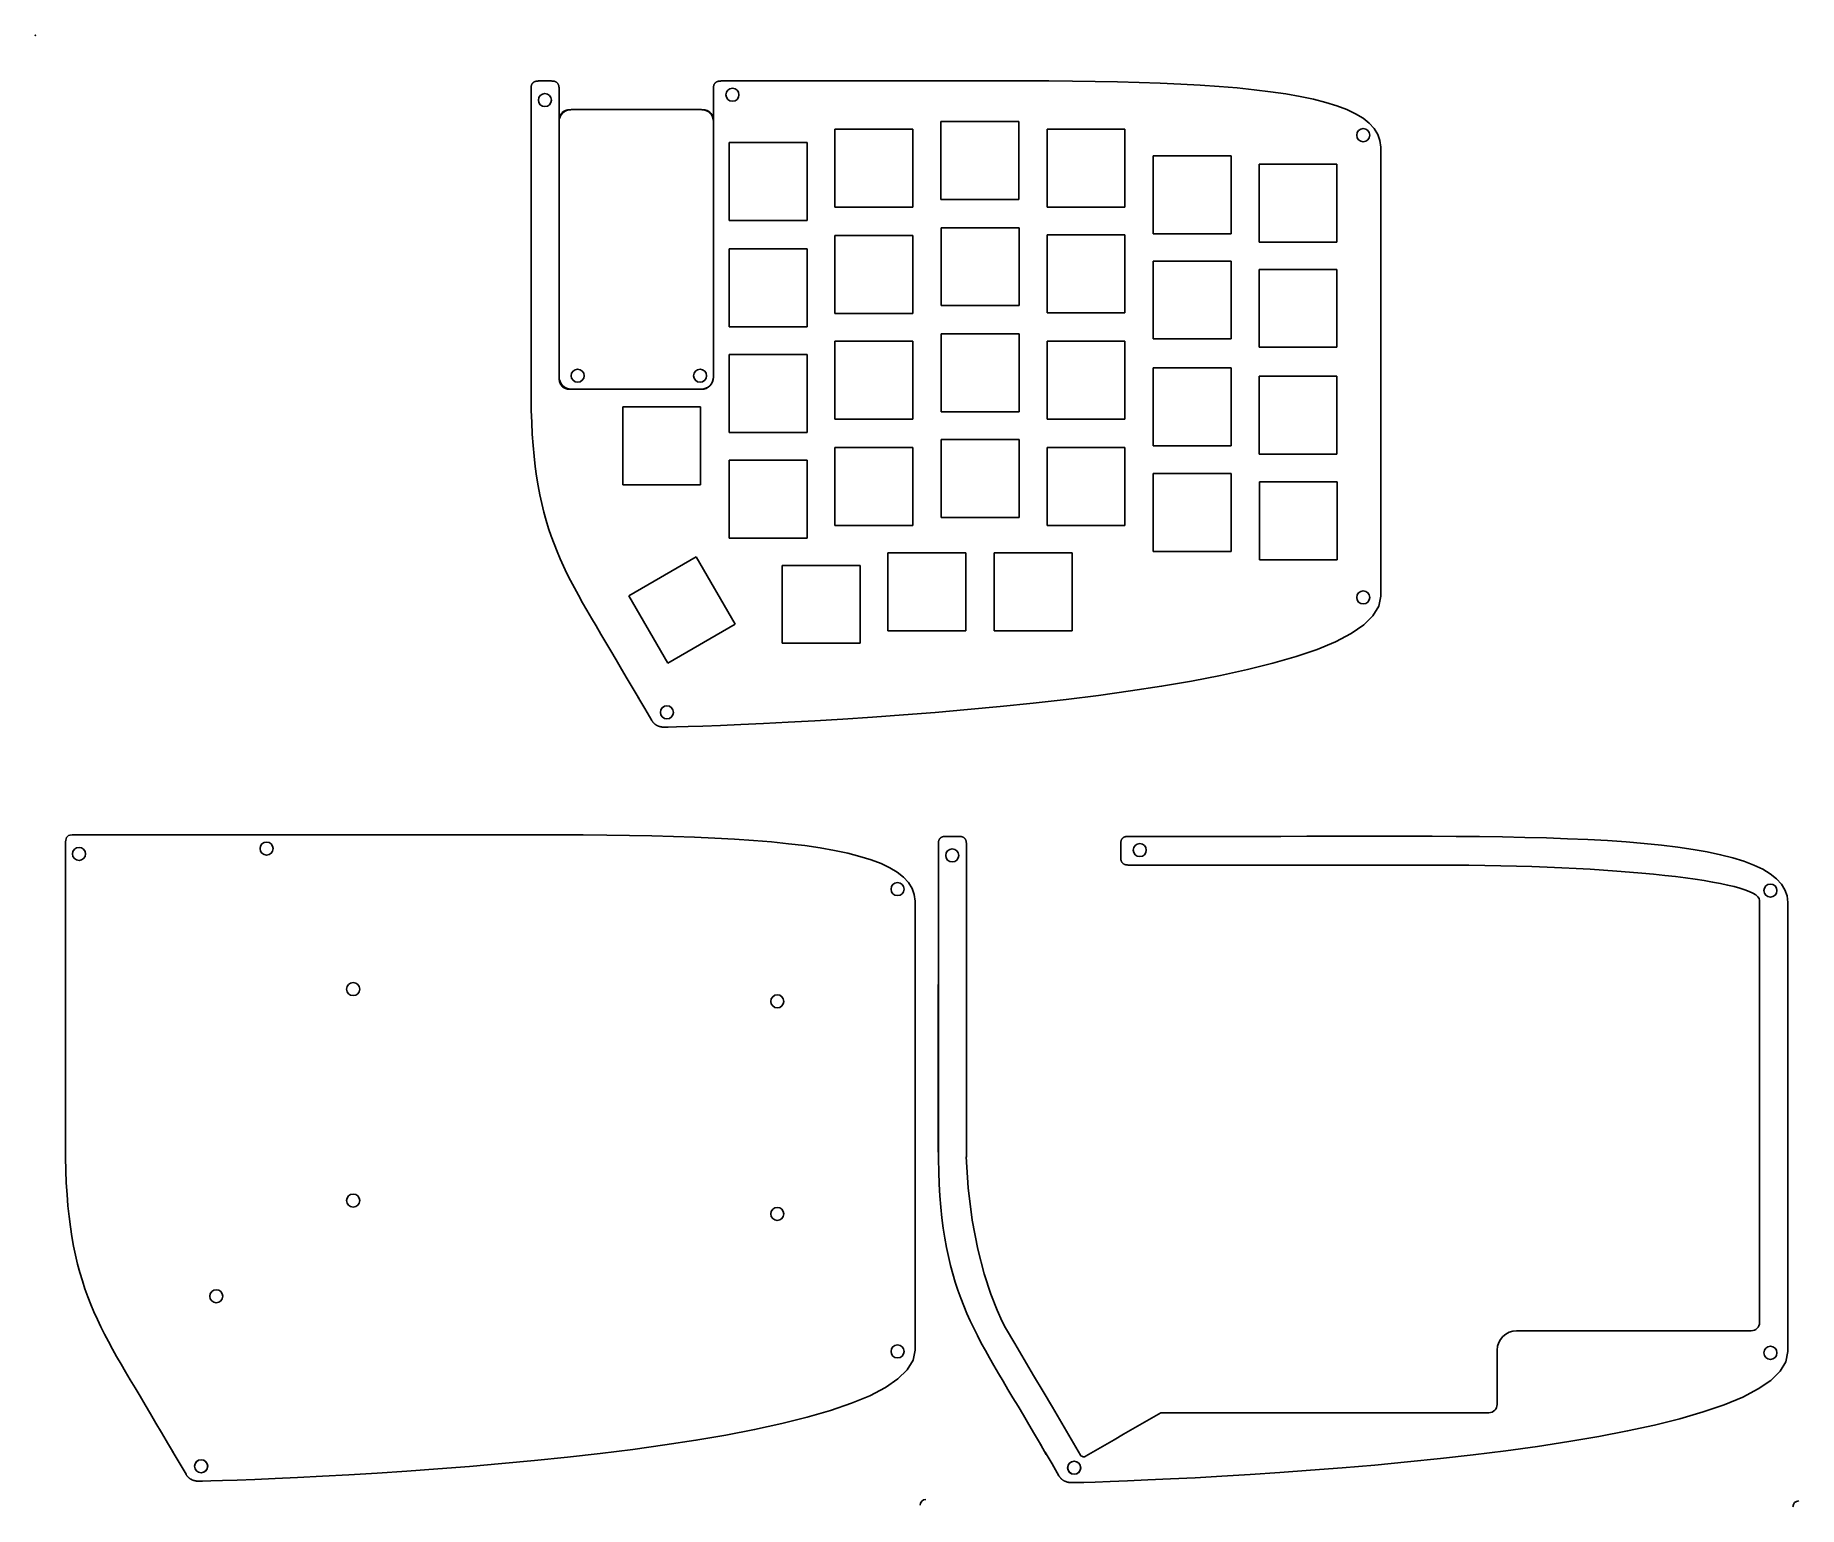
# Model space of a CAD drawing. Header units: centimetres. Extents: x 0 to 31.7, y -26.4 to 0.
import ezdxf

# ---------------------------------------------------------------- set-up
doc = ezdxf.new("R2010")
doc.units = ezdxf.units.CM
doc.header["$MEASUREMENT"] = 0
doc.layers.add('Untitled v1_Sketch1', color=7, linetype='Continuous')

msp = doc.modelspace()

# ---------------------------------------------------------------- linework, layer by layer
at = {"layer": 'Untitled v1_Sketch1'}
for p, q in [((9.041, -0.822), (9.273, -0.822)), ((14.597, -0.822), (12.322, -0.822)), ((8.908, -6.51), (8.908, -0.954)), ((9.411, -1.587), (9.411, -0.953)), ((12.186, -1.402), (12.186, -0.953)), ((9.411, -6.139), (9.411, -1.554)), ((9.411, -1.748), (9.411, -1.554)), ((11.966, -1.334), (9.631, -1.334)), ((9.835, -1.337), (9.633, -1.337)), ((11.819, -1.337), (9.835, -1.337)), ((11.967, -1.337), (11.819, -1.337)), ((12.186, -1.587), (12.186, -1.402)), ((12.186, -6.139), (12.186, -1.555)), ((12.187, -6.143), (12.187, -1.558)), ((16.272, -2.949), (16.272, -1.549)), ((16.272, -1.549), (17.672, -1.549)), ((17.672, -1.549), (17.672, -2.949)), ((9.411, -5.796), (9.411, -1.748)), ((14.369, -3.088), (14.369, -1.688)), ((14.369, -1.688), (15.769, -1.688)), ((15.769, -1.688), (15.769, -3.088)), ((18.18, -3.088), (18.18, -1.688)), ((18.18, -1.688), (19.58, -1.688)), ((19.58, -1.688), (19.58, -3.088)), ((12.469, -3.328), (12.469, -1.928)), ((12.469, -1.928), (13.869, -1.928)), ((13.869, -1.928), (13.869, -3.328)), ((20.089, -2.168), (21.489, -2.168)), ((20.089, -3.568), (20.089, -2.168)), ((21.489, -2.168), (21.489, -3.568)), ((24.175, -2.436), (24.175, -2.012)), ((24.175, -2.436), (24.175, -2.012)), ((21.989, -3.718), (21.989, -2.318)), ((21.989, -2.318), (23.389, -2.318)), ((23.389, -2.318), (23.389, -3.718)), ((24.175, -2.436), (24.175, -9.288)), ((24.175, -2.436), (24.175, -9.288)), ((15.769, -3.088), (14.369, -3.088)), ((17.672, -2.949), (16.272, -2.949)), ((19.58, -3.088), (18.18, -3.088)), ((13.869, -3.328), (12.469, -3.328)), ((16.279, -3.458), (17.679, -3.458)), ((16.279, -4.858), (16.279, -3.458)), ((17.679, -3.458), (17.679, -4.858)), ((14.369, -4.998), (14.369, -3.598)), ((14.369, -3.598), (15.769, -3.598)), ((15.769, -3.598), (15.769, -4.998)), ((18.179, -4.988), (18.179, -3.588)), ((18.179, -3.588), (19.579, -3.588)), ((19.579, -3.588), (19.579, -4.988)), ((21.489, -3.568), (20.089, -3.568)), ((23.389, -3.718), (21.989, -3.718)), ((12.469, -3.838), (13.869, -3.838)), ((12.469, -5.238), (12.469, -3.838)), ((13.869, -3.838), (13.869, -5.238)), ((20.089, -5.458), (20.089, -4.058)), ((20.089, -4.058), (21.489, -4.058)), ((21.489, -4.058), (21.489, -5.458)), ((21.989, -4.208), (23.389, -4.208)), ((21.989, -5.608), (21.989, -4.208)), ((23.389, -4.208), (23.389, -5.608)), ((15.769, -4.998), (14.369, -4.998)), ((17.679, -4.858), (16.279, -4.858)), ((19.579, -4.988), (18.179, -4.988)), ((13.869, -5.238), (12.469, -5.238)), ((16.279, -6.768), (16.279, -5.368)), ((16.279, -5.368), (17.679, -5.368)), ((17.679, -5.368), (17.679, -6.768)), ((14.369, -6.898), (14.369, -5.498)), ((14.369, -5.498), (15.769, -5.498)), ((15.769, -5.498), (15.769, -6.898)), ((18.179, -5.498), (19.579, -5.498)), ((18.179, -6.898), (18.179, -5.498)), ((19.579, -5.498), (19.579, -6.898)), ((21.489, -5.458), (20.089, -5.458)), ((23.389, -5.608), (21.989, -5.608)), ((9.411, -6.113), (9.411, -5.796)), ((12.469, -5.738), (13.869, -5.738)), ((12.469, -7.138), (12.469, -5.738)), ((13.869, -5.738), (13.869, -7.138)), ((20.088, -5.978), (21.488, -5.978)), ((20.088, -7.378), (20.088, -5.978)), ((21.488, -5.978), (21.488, -7.378)), ((9.411, -6.14), (9.411, -6.113)), ((21.989, -7.528), (21.989, -6.128)), ((21.989, -6.128), (23.389, -6.128)), ((23.389, -6.128), (23.389, -7.528)), ((9.631, -6.359), (11.966, -6.359)), ((9.633, -6.363), (11.967, -6.363)), ((10.559, -8.078), (10.559, -6.678)), ((10.559, -6.678), (11.954, -6.678)), ((11.954, -6.678), (11.954, -8.078)), ((15.769, -6.898), (14.369, -6.898)), ((17.679, -6.768), (16.279, -6.768)), ((19.579, -6.898), (18.179, -6.898)), ((13.869, -7.138), (12.469, -7.138)), ((16.279, -7.268), (17.679, -7.268)), ((16.279, -8.668), (16.279, -7.268)), ((17.679, -7.268), (17.679, -8.668)), ((14.369, -8.808), (14.369, -7.408)), ((14.369, -7.408), (15.769, -7.408)), ((15.769, -7.408), (15.769, -8.808)), ((18.179, -8.808), (18.179, -7.408)), ((18.179, -7.408), (19.579, -7.408)), ((19.579, -7.408), (19.579, -8.808)), ((21.488, -7.378), (20.088, -7.378)), ((23.389, -7.528), (21.989, -7.528)), ((12.469, -7.638), (13.869, -7.638)), ((12.469, -9.038), (12.469, -7.638)), ((13.869, -7.638), (13.869, -9.038)), ((20.089, -7.878), (21.489, -7.878)), ((20.089, -9.278), (20.089, -7.878)), ((21.489, -7.878), (21.489, -9.278)), ((11.954, -8.078), (10.559, -8.078)), ((21.994, -8.028), (23.394, -8.028)), ((21.994, -9.428), (21.994, -8.028)), ((23.394, -8.028), (23.394, -9.428)), ((15.769, -8.808), (14.369, -8.808)), ((17.679, -8.668), (16.279, -8.668)), ((19.579, -8.808), (18.179, -8.808)), ((13.869, -9.038), (12.469, -9.038)), ((10.663, -10.072), (11.875, -9.372)), ((11.875, -9.372), (12.575, -10.584)), ((15.319, -9.303), (16.719, -9.303)), ((15.319, -10.703), (15.319, -9.303)), ((16.719, -9.303), (16.719, -10.703)), ((17.229, -10.261), (17.229, -9.303)), ((17.229, -9.303), (18.629, -9.303)), ((18.629, -9.303), (18.629, -10.703)), ((21.489, -9.278), (20.089, -9.278)), ((23.394, -9.428), (21.994, -9.428)), ((24.175, -9.288), (24.175, -10.082)), ((24.175, -9.288), (24.175, -10.082)), ((13.419, -9.528), (14.819, -9.528)), ((13.419, -10.928), (13.419, -9.528)), ((14.819, -9.528), (14.819, -10.928)), ((11.363, -11.284), (10.663, -10.072)), ((17.229, -10.703), (17.229, -10.261)), ((12.575, -10.584), (11.363, -11.284)), ((16.719, -10.703), (15.319, -10.703)), ((18.629, -10.703), (17.229, -10.703)), ((14.819, -10.928), (13.419, -10.928)), ((10.636, -11.564), (10.761, -11.776)), ((10.636, -11.564), (10.761, -11.776)), ((10.725, -11.716), (10.85, -11.928)), ((10.725, -11.716), (10.85, -11.928)), ((10.828, -11.889), (10.952, -12.101)), ((10.828, -11.889), (10.952, -12.101)), ((10.952, -12.101), (11.077, -12.313)), ((10.952, -12.101), (11.077, -12.313)), ((0.541, -19.532), (0.544, -14.526)), ((6.229, -14.372), (0.661, -14.372)), ((16.225, -19.557), (16.228, -14.551)), ((16.227, -20.086), (16.227, -14.529)), ((16.36, -14.397), (16.592, -14.397)), ((16.73, -15.163), (16.73, -14.528)), ((19.505, -14.528), (19.505, -14.779)), ((21.916, -14.397), (19.641, -14.397)), ((16.73, -15.323), (16.73, -15.129)), ((19.723, -14.913), (19.64, -14.913)), ((25.16, -14.913), (19.723, -14.913)), ((16.73, -15.323), (16.73, -20.161)), ((15.807, -15.986), (15.807, -15.563)), ((30.981, -15.548), (30.981, -23.133)), ((31.491, -16.012), (31.491, -15.589)), ((15.807, -15.986), (15.807, -22.839)), ((31.491, -16.012), (31.491, -22.865)), ((0.541, -19.532), (0.541, -19.928)), ((16.225, -19.557), (16.225, -19.954)), ((16.729, -20.159), (16.76, -20.714)), ((16.76, -20.714), (16.835, -21.298)), ((16.835, -21.298), (16.936, -21.815)), ((16.936, -21.815), (17.052, -22.259)), ((17.052, -22.259), (17.172, -22.627)), ((17.172, -22.627), (17.283, -22.913)), ((15.807, -22.839), (15.807, -23.633)), ((17.283, -22.913), (17.375, -23.115)), ((17.375, -23.115), (17.434, -23.228)), ((31.491, -22.865), (31.491, -23.658)), ((17.434, -23.228), (17.603, -23.514)), ((26.617, -23.283), (30.831, -23.283)), ((17.603, -23.514), (17.771, -23.8)), ((26.267, -23.633), (26.267, -24.608)), ((17.771, -23.8), (17.939, -24.086)), ((17.939, -24.086), (18.107, -24.372)), ((18.107, -24.372), (18.275, -24.658)), ((18.275, -24.658), (18.443, -24.944)), ((18.443, -24.944), (18.612, -25.231)), ((19.719, -25.046), (19.886, -24.949)), ((19.886, -24.949), (20.054, -24.852)), ((20.054, -24.852), (20.221, -24.755)), ((20.221, -24.756), (26.117, -24.756)), ((2.268, -25.114), (2.393, -25.326)), ((2.358, -25.266), (2.483, -25.478)), ((17.952, -25.14), (18.077, -25.352)), ((18.042, -25.292), (18.166, -25.504)), ((18.612, -25.231), (18.78, -25.517)), ((19.048, -25.435), (19.216, -25.338)), ((19.216, -25.338), (19.384, -25.241)), ((19.384, -25.241), (19.551, -25.143)), ((19.551, -25.143), (19.719, -25.046)), ((2.46, -25.44), (2.585, -25.651)), ((2.585, -25.651), (2.709, -25.863)), ((18.144, -25.465), (18.269, -25.677)), ((18.78, -25.517), (18.789, -25.529)), ((18.789, -25.529), (18.804, -25.538)), ((18.804, -25.538), (18.815, -25.543)), ((18.815, -25.543), (18.826, -25.547)), ((18.826, -25.547), (18.838, -25.547)), ((18.838, -25.547), (18.85, -25.546)), ((18.85, -25.546), (18.863, -25.542)), ((18.863, -25.542), (18.881, -25.532)), ((18.881, -25.532), (19.048, -25.435)), ((18.269, -25.677), (18.393, -25.889))]:
    msp.add_line(p, q, dxfattribs=at)
for points, degree in [([(8.908, -0.954), (8.908, -0.822), (9.041, -0.822)], 2), ([(9.273, -0.822), (9.411, -0.82), (9.411, -0.953)], 2), ([(12.322, -0.822), (12.183, -0.822), (12.186, -0.953)], 2), ([(24.175, -2.012), (24.175, -0.689), (19.624, -0.822), (14.597, -0.822)], 3), ([(24.175, -2.012), (24.175, -0.689), (19.624, -0.822), (14.597, -0.822)], 3), ([(9.157, -1.047), (9.092, -1.047), (9.039, -1.099), (9.039, -1.164)], 3), ([(9.157, -1.047), (9.092, -1.047), (9.039, -1.099), (9.039, -1.164)], 3), ([(9.039, -1.164), (9.039, -1.229), (9.092, -1.282), (9.157, -1.282)], 3), ([(9.039, -1.164), (9.039, -1.229), (9.092, -1.282), (9.157, -1.282)], 3), ([(9.274, -1.164), (9.274, -1.099), (9.221, -1.047), (9.157, -1.047)], 3), ([(9.274, -1.164), (9.274, -1.099), (9.221, -1.047), (9.157, -1.047)], 3), ([(9.157, -1.282), (9.221, -1.282), (9.274, -1.229), (9.274, -1.164)], 3), ([(9.157, -1.282), (9.221, -1.282), (9.274, -1.229), (9.274, -1.164)], 3), ([(12.527, -0.952), (12.462, -0.952), (12.41, -1.004), (12.41, -1.069)], 3), ([(12.41, -1.069), (12.41, -1.134), (12.462, -1.186), (12.527, -1.186)], 3), ([(12.644, -1.069), (12.644, -1.004), (12.592, -0.952), (12.527, -0.952)], 3), ([(12.527, -1.186), (12.592, -1.186), (12.644, -1.134), (12.644, -1.069)], 3), ([(9.631, -1.334), (9.51, -1.334), (9.411, -1.432), (9.411, -1.554)], 3), ([(9.633, -1.337), (9.411, -1.336), (9.411, -1.554)], 2), ([(12.186, -1.554), (12.186, -1.432), (12.087, -1.334), (11.966, -1.334)], 3), ([(12.189, -1.563), (12.189, -1.337), (11.967, -1.337)], 2), ([(23.861, -1.678), (23.796, -1.678), (23.743, -1.731), (23.743, -1.795)], 3), ([(23.743, -1.795), (23.743, -1.86), (23.796, -1.913), (23.861, -1.913)], 3), ([(23.978, -1.795), (23.978, -1.731), (23.925, -1.678), (23.861, -1.678)], 3), ([(23.861, -1.913), (23.925, -1.913), (23.978, -1.86), (23.978, -1.795)], 3), ([(9.745, -6.001), (9.681, -6.001), (9.628, -6.053), (9.628, -6.118)], 3), ([(9.863, -6.118), (9.863, -6.053), (9.81, -6.001), (9.745, -6.001)], 3), ([(11.945, -6.001), (11.881, -6.001), (11.828, -6.053), (11.828, -6.118)], 3), ([(12.063, -6.118), (12.063, -6.053), (12.01, -6.001), (11.945, -6.001)], 3), ([(9.411, -6.139), (9.411, -6.261), (9.51, -6.359), (9.631, -6.359)], 3), ([(9.623, -6.363), (9.411, -6.363), (9.411, -6.14)], 2), ([(9.628, -6.118), (9.628, -6.183), (9.681, -6.235), (9.745, -6.235)], 3), ([(9.745, -6.235), (9.81, -6.235), (9.863, -6.183), (9.863, -6.118)], 3), ([(11.828, -6.118), (11.828, -6.183), (11.881, -6.235), (11.945, -6.235)], 3), ([(11.945, -6.235), (12.01, -6.235), (12.063, -6.183), (12.063, -6.118)], 3), ([(11.966, -6.359), (12.087, -6.359), (12.186, -6.261), (12.186, -6.139)], 3), ([(11.967, -6.363), (12.089, -6.363), (12.187, -6.264), (12.187, -6.143)], 3), ([(8.908, -6.51), (8.935, -9.024), (9.551, -9.685), (10.636, -11.564)], 3), ([(11.29, -12.435), (11.819, -12.435), (24.175, -12.067), (24.175, -10.082)], 3), ([(11.29, -12.435), (11.819, -12.435), (24.175, -12.067), (24.175, -10.082)], 3), ([(23.861, -9.986), (23.796, -9.986), (23.743, -10.039), (23.743, -10.103)], 3), ([(23.743, -10.103), (23.743, -10.168), (23.796, -10.221), (23.861, -10.221)], 3), ([(23.978, -10.103), (23.978, -10.039), (23.925, -9.986), (23.861, -9.986)], 3), ([(23.861, -10.221), (23.925, -10.221), (23.978, -10.168), (23.978, -10.103)], 3), ([(11.077, -12.313), (11.144, -12.427), (11.29, -12.435)], 2), ([(11.077, -12.313), (11.144, -12.427), (11.29, -12.435)], 2), ([(11.349, -12.051), (11.284, -12.051), (11.232, -12.104), (11.232, -12.169)], 3), ([(11.349, -12.051), (11.284, -12.051), (11.232, -12.104), (11.232, -12.169)], 3), ([(11.232, -12.169), (11.232, -12.233), (11.284, -12.286), (11.349, -12.286)], 3), ([(11.232, -12.169), (11.232, -12.233), (11.284, -12.286), (11.349, -12.286)], 3), ([(11.466, -12.169), (11.466, -12.104), (11.414, -12.051), (11.349, -12.051)], 3), ([(11.466, -12.169), (11.466, -12.104), (11.414, -12.051), (11.349, -12.051)], 3), ([(11.349, -12.286), (11.414, -12.286), (11.466, -12.233), (11.466, -12.169)], 3), ([(11.349, -12.286), (11.414, -12.286), (11.466, -12.233), (11.466, -12.169)], 3), ([(0.661, -14.372), (0.556, -14.372), (0.544, -14.446), (0.544, -14.526)], 3), ([(4.156, -14.5), (4.091, -14.5), (4.039, -14.553), (4.039, -14.618)], 3), ([(4.273, -14.618), (4.273, -14.553), (4.221, -14.5), (4.156, -14.5)], 3), ([(15.807, -15.563), (15.807, -14.24), (11.256, -14.372), (6.229, -14.372)], 3), ([(16.227, -14.529), (16.227, -14.397), (16.36, -14.397)], 2), ([(16.592, -14.397), (16.73, -14.396), (16.73, -14.528)], 2), ([(19.641, -14.397), (19.502, -14.397), (19.505, -14.528)], 2), ([(19.846, -14.527), (19.781, -14.527), (19.729, -14.58), (19.729, -14.644)], 3), ([(19.963, -14.644), (19.963, -14.58), (19.911, -14.527), (19.846, -14.527)], 3), ([(31.491, -15.589), (31.491, -14.266), (26.94, -14.398), (21.913, -14.398)], 3), ([(0.786, -14.596), (0.721, -14.596), (0.668, -14.648), (0.668, -14.713)], 3), ([(0.786, -14.596), (0.721, -14.596), (0.668, -14.648), (0.668, -14.713)], 3), ([(0.668, -14.713), (0.668, -14.778), (0.721, -14.831), (0.786, -14.831)], 3), ([(0.668, -14.713), (0.668, -14.778), (0.721, -14.831), (0.786, -14.831)], 3), ([(0.903, -14.713), (0.903, -14.648), (0.851, -14.596), (0.786, -14.596)], 3), ([(0.903, -14.713), (0.903, -14.648), (0.851, -14.596), (0.786, -14.596)], 3), ([(0.786, -14.831), (0.851, -14.831), (0.903, -14.778), (0.903, -14.713)], 3), ([(0.786, -14.831), (0.851, -14.831), (0.903, -14.778), (0.903, -14.713)], 3), ([(4.039, -14.618), (4.039, -14.683), (4.091, -14.735), (4.156, -14.735)], 3), ([(4.156, -14.735), (4.221, -14.735), (4.273, -14.683), (4.273, -14.618)], 3), ([(16.476, -14.622), (16.411, -14.622), (16.358, -14.675), (16.358, -14.74)], 3), ([(16.476, -14.622), (16.411, -14.622), (16.358, -14.675), (16.358, -14.74)], 3), ([(16.358, -14.74), (16.358, -14.804), (16.411, -14.857), (16.476, -14.857)], 3), ([(16.358, -14.74), (16.358, -14.804), (16.411, -14.857), (16.476, -14.857)], 3), ([(16.593, -14.74), (16.593, -14.675), (16.54, -14.622), (16.476, -14.622)], 3), ([(16.593, -14.74), (16.593, -14.675), (16.54, -14.622), (16.476, -14.622)], 3), ([(16.476, -14.857), (16.54, -14.857), (16.593, -14.804), (16.593, -14.74)], 3), ([(16.476, -14.857), (16.54, -14.857), (16.593, -14.804), (16.593, -14.74)], 3), ([(19.64, -14.913), (19.5, -14.91), (19.505, -14.779)], 2), ([(19.729, -14.644), (19.729, -14.709), (19.781, -14.762), (19.846, -14.762)], 3), ([(19.846, -14.762), (19.911, -14.762), (19.963, -14.709), (19.963, -14.644)], 3), ([(30.981, -15.548), (30.981, -15.197), (28.378, -14.913), (25.16, -14.913)], 3), ([(15.493, -15.228), (15.428, -15.228), (15.376, -15.281), (15.376, -15.346)], 3), ([(15.376, -15.346), (15.376, -15.411), (15.428, -15.463), (15.493, -15.463)], 3), ([(15.61, -15.346), (15.61, -15.281), (15.558, -15.228), (15.493, -15.228)], 3), ([(15.493, -15.463), (15.558, -15.463), (15.61, -15.411), (15.61, -15.346)], 3), ([(31.177, -15.254), (31.112, -15.254), (31.059, -15.307), (31.059, -15.372)], 3), ([(31.059, -15.372), (31.059, -15.436), (31.112, -15.489), (31.177, -15.489)], 3), ([(31.294, -15.372), (31.294, -15.307), (31.242, -15.254), (31.177, -15.254)], 3), ([(31.177, -15.489), (31.242, -15.489), (31.294, -15.436), (31.294, -15.372)], 3), ([(5.712, -17.026), (5.648, -17.026), (5.595, -17.078), (5.595, -17.143)], 3), ([(5.83, -17.143), (5.83, -17.078), (5.777, -17.026), (5.712, -17.026)], 3), ([(5.595, -17.143), (5.595, -17.208), (5.648, -17.26), (5.712, -17.26)], 3), ([(5.712, -17.26), (5.777, -17.26), (5.83, -17.208), (5.83, -17.143)], 3), ([(13.332, -17.245), (13.268, -17.245), (13.215, -17.298), (13.215, -17.363)], 3), ([(13.215, -17.363), (13.215, -17.428), (13.268, -17.48), (13.332, -17.48)], 3), ([(13.45, -17.363), (13.45, -17.298), (13.397, -17.245), (13.332, -17.245)], 3), ([(13.332, -17.48), (13.397, -17.48), (13.45, -17.428), (13.45, -17.363)], 3), ([(0.541, -19.928), (0.541, -22.574), (1.184, -23.236), (2.268, -25.114)], 3), ([(16.225, -19.954), (16.225, -22.6), (16.867, -23.261), (17.952, -25.14)], 3), ([(5.712, -20.826), (5.648, -20.826), (5.595, -20.878), (5.595, -20.943)], 3), ([(5.83, -20.943), (5.83, -20.878), (5.777, -20.826), (5.712, -20.826)], 3), ([(5.595, -20.943), (5.595, -21.008), (5.648, -21.06), (5.712, -21.06)], 3), ([(5.712, -21.06), (5.777, -21.06), (5.83, -21.008), (5.83, -20.943)], 3), ([(13.332, -21.066), (13.268, -21.066), (13.215, -21.118), (13.215, -21.183)], 3), ([(13.215, -21.183), (13.215, -21.248), (13.268, -21.3), (13.332, -21.3)], 3), ([(13.45, -21.183), (13.45, -21.118), (13.397, -21.066), (13.332, -21.066)], 3), ([(13.332, -21.3), (13.397, -21.3), (13.45, -21.248), (13.45, -21.183)], 3), ([(3.252, -22.546), (3.188, -22.546), (3.135, -22.598), (3.135, -22.663)], 3), ([(3.135, -22.663), (3.135, -22.728), (3.188, -22.78), (3.252, -22.78)], 3), ([(3.37, -22.663), (3.37, -22.598), (3.317, -22.546), (3.252, -22.546)], 3), ([(3.252, -22.78), (3.317, -22.78), (3.37, -22.728), (3.37, -22.663)], 3), ([(26.267, -23.633), (26.267, -23.44), (26.424, -23.283), (26.617, -23.283)], 3), ([(30.981, -23.133), (30.981, -23.216), (30.914, -23.283), (30.831, -23.283)], 3), ([(2.922, -25.986), (3.451, -25.986), (15.807, -25.617), (15.807, -23.633)], 3), ([(15.493, -23.536), (15.428, -23.536), (15.376, -23.589), (15.376, -23.654)], 3), ([(15.376, -23.654), (15.376, -23.719), (15.428, -23.771), (15.493, -23.771)], 3), ([(15.61, -23.654), (15.61, -23.589), (15.558, -23.536), (15.493, -23.536)], 3), ([(15.493, -23.771), (15.558, -23.771), (15.61, -23.719), (15.61, -23.654)], 3), ([(18.606, -26.012), (19.135, -26.012), (31.491, -25.643), (31.491, -23.658)], 3), ([(31.177, -23.562), (31.112, -23.562), (31.059, -23.615), (31.059, -23.679)], 3), ([(31.059, -23.679), (31.059, -23.744), (31.112, -23.797), (31.177, -23.797)], 3), ([(31.294, -23.679), (31.294, -23.615), (31.242, -23.562), (31.177, -23.562)], 3), ([(31.177, -23.797), (31.242, -23.797), (31.294, -23.744), (31.294, -23.679)], 3), ([(26.267, -24.606), (26.267, -24.688), (26.2, -24.756), (26.117, -24.756)], 3), ([(2.978, -25.6), (2.913, -25.6), (2.861, -25.653), (2.861, -25.718)], 3), ([(2.981, -25.602), (2.917, -25.602), (2.864, -25.654), (2.864, -25.719)], 3), ([(3.096, -25.718), (3.096, -25.653), (3.043, -25.6), (2.978, -25.6)], 3), ([(3.099, -25.719), (3.099, -25.654), (3.046, -25.602), (2.981, -25.602)], 3), ([(18.665, -25.627), (18.6, -25.627), (18.548, -25.68), (18.548, -25.745)], 3), ([(18.668, -25.627), (18.603, -25.627), (18.551, -25.679), (18.551, -25.744)], 3), ([(18.783, -25.745), (18.783, -25.68), (18.73, -25.627), (18.665, -25.627)], 3), ([(18.785, -25.744), (18.785, -25.679), (18.733, -25.627), (18.668, -25.627)], 3), ([(2.709, -25.863), (2.776, -25.977), (2.922, -25.986)], 2), ([(2.861, -25.718), (2.861, -25.782), (2.913, -25.835), (2.978, -25.835)], 3), ([(2.864, -25.719), (2.864, -25.784), (2.917, -25.836), (2.981, -25.836)], 3), ([(2.978, -25.835), (3.043, -25.835), (3.096, -25.782), (3.096, -25.718)], 3), ([(2.981, -25.836), (3.046, -25.836), (3.099, -25.784), (3.099, -25.719)], 3), ([(18.393, -25.889), (18.46, -26.003), (18.606, -26.012)], 2), ([(18.548, -25.745), (18.548, -25.81), (18.6, -25.862), (18.665, -25.862)], 3), ([(18.551, -25.744), (18.551, -25.809), (18.603, -25.861), (18.668, -25.861)], 3), ([(18.665, -25.862), (18.73, -25.862), (18.783, -25.81), (18.783, -25.745)], 3), ([(18.668, -25.861), (18.733, -25.861), (18.785, -25.809), (18.785, -25.744)], 3), ([(15.897, -26.42), (15.897, -26.362), (15.944, -26.315), (16.002, -26.315)], 3), ([(31.581, -26.446), (31.581, -26.388), (31.628, -26.341), (31.686, -26.341)], 3)]:
    msp.add_open_spline(points, degree=degree, dxfattribs=at)
msp.add_point((0, 0), dxfattribs=at)

doc.saveas('drawing.dxf')
